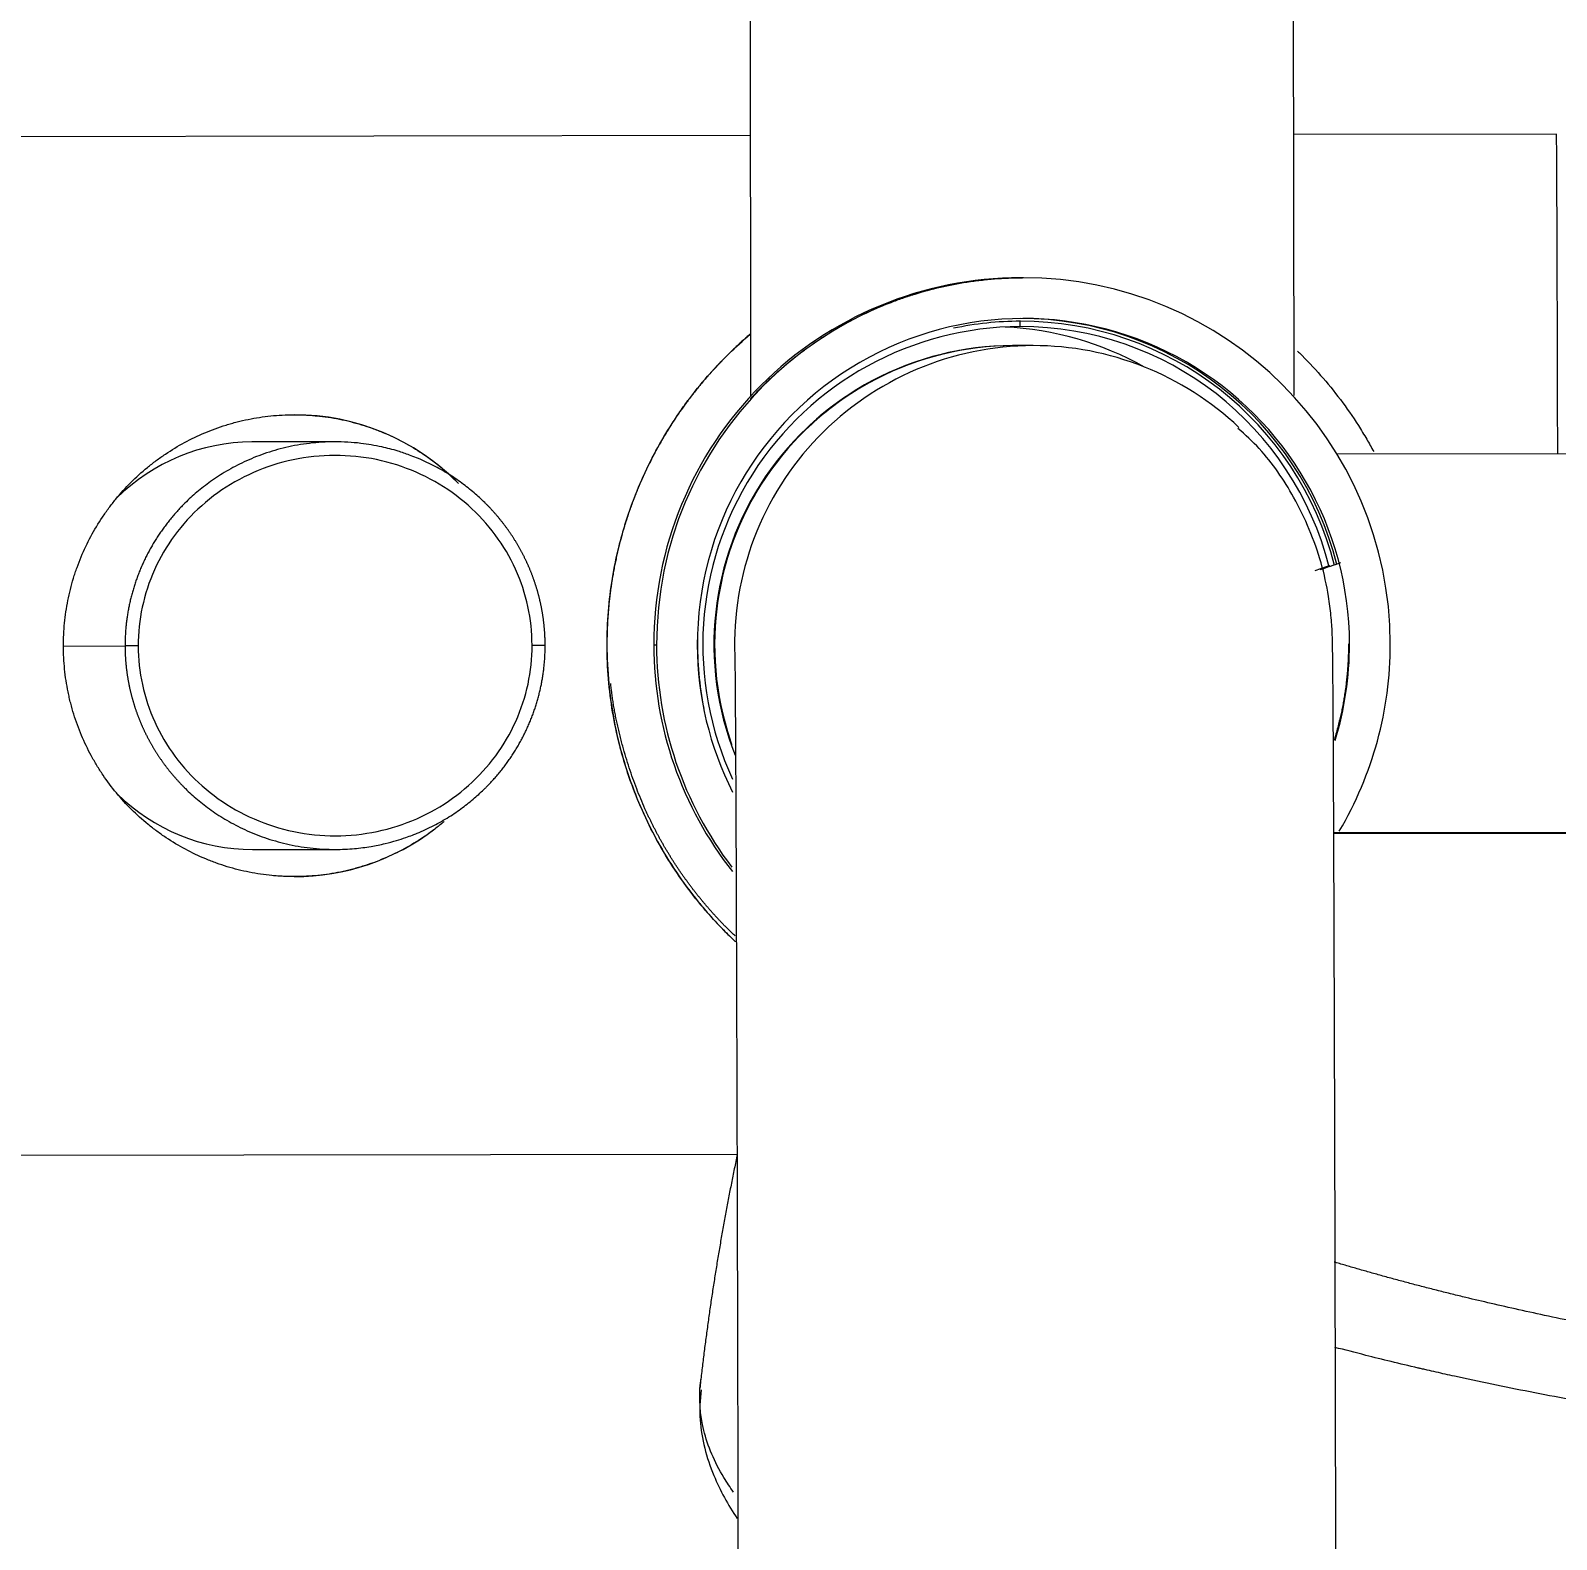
# Model space of a CAD drawing. Extents: x 16539 to 19738, y -91 to 2224.
# Drawn here: x 17476.3 to 17532.5, y 1926.5 to 1982.1 of the extents above; entities that cross this region are included whole.
import ezdxf

# ---------------------------------------------------------------- set-up
doc = ezdxf.new("R2010")
doc.units = 0
doc.header["$LTSCALE"] = 10
doc.header["$MEASUREMENT"] = 0
doc.header["$PDMODE"] = 3
doc.header["$PDSIZE"] = -10
doc.layers.get('0').update_dxf_attribs({"linetype": 'CONTINUOUS'})
doc.layers.get('DEFPOINTS').update_dxf_attribs({"linetype": 'CONTINUOUS'})
doc.layers.add('1', color=7, linetype='CONTINUOUS')
doc.styles.add('Daelim Dimension', font='NanumGothic.ttf')
doc.dimstyles.new('DEFAULT', dxfattribs={"dimscale": 2, "dimtxt": 2, "dimasz": 2, "dimexe": 0, "dimexo": 2, "dimgap": 1, "dimtad": 1, "dimdec": 1, "dimzin": 9, "dimdsep": 46, "dimtxsty": 'Daelim Dimension', "dimcen": 0.5, "dimclrd": 5, "dimclre": 5, "dimclrt": 256, "dimadec": 1, "dimazin": 0, "dimtfac": 1, "dimtdec": 1, "dimtix": 1, "dimtmove": 0, "dimatfit": 3, "dimfxl": 1, "dimtolj": 1, "dimtzin": 1, "dimlwd": 9, "dimlwe": 9, "dimarcsym": 0})

# ---------------------------------------------------------------- blocks, each defined once
blk = doc.blocks.new('*D22')
at = {"color": 5, "lineweight": 9, "ltscale": 0.5, "transparency": 16777216}
for p, q in [((17622.78, 2064.783), (18054.86, 2064.783)), ((18052.86, 1462.432), (18052.86, 2056.783)), ((17517.576, 1454.432), (18054.86, 1454.432))]:
    blk.add_line(p, q, dxfattribs=at)
at = {"color": 5, "ltscale": 0.5, "transparency": 16777216}
for points in [[(18051.527, 2056.783), (18054.193, 2056.783), (18052.86, 2064.783)], [(18051.527, 1462.432), (18054.193, 1462.432), (18052.86, 1454.432)]]:
    blk.add_solid(points, dxfattribs=at)
at = {"layer": 'DEFPOINTS', "color": 0, "ltscale": 0.5, "transparency": 16777216}
for p in [(17618.78, 2064.783), (18052.86, 2064.783), (17513.576, 1454.432)]:
    blk.add_point(p, dxfattribs=at)
at = {"color": 7, "ltscale": 0.5, "transparency": 16777216, "insert": (18039.973, 1759.608), "char_height": 20, "attachment_point": 5, "rotation": 90, "style": 'Daelim Dimension'}
blk.add_mtext('\\A1;610', dxfattribs=at)
blk = doc.blocks.new('*D27')
at = {"color": 5, "lineweight": 9, "ltscale": 0.5, "transparency": 16777216}
for p, q in [((17546.676, 2064.9), (17895.751, 2064.9)), ((17893.751, 1615.973), (17893.751, 2056.9)), ((17517.701, 1607.973), (17895.751, 1607.973))]:
    blk.add_line(p, q, dxfattribs=at)
at = {"color": 5, "ltscale": 0.5, "transparency": 16777216}
for points in [[(17892.418, 2056.9), (17895.085, 2056.9), (17893.751, 2064.9)], [(17892.418, 1615.973), (17895.085, 1615.973), (17893.751, 1607.973)]]:
    blk.add_solid(points, dxfattribs=at)
at = {"layer": 'DEFPOINTS', "color": 0, "ltscale": 0.5, "transparency": 16777216}
for p in [(17542.676, 2064.9), (17893.751, 2064.9), (17513.701, 1607.973)]:
    blk.add_point(p, dxfattribs=at)
at = {"color": 7, "ltscale": 0.5, "transparency": 16777216, "insert": (17880.979, 1836.436), "char_height": 20, "attachment_point": 5, "rotation": 90, "style": 'Daelim Dimension'}
blk.add_mtext('\\A1;457', dxfattribs=at)

msp = doc.modelspace()

# ---------------------------------------------------------------- linework, layer by layer
at = {"ltscale": 0.5}
msp.add_line((17548.808, 1952.529), (17524.267, 1952.529), dxfattribs=at)
at = {"layer": '1', "color": 7, "linetype": 'Continuous', "lineweight": 18}
for p, q in [((17502.757, 2000.837), (17502.809, 1968.609)), ((17522.809, 1968.64), (17522.757, 2000.868)), ((17532.461, 1978.253), (17522.793, 1978.238)), ((17502.793, 1978.206), (17464.461, 1978.145)), ((17512.807, 1972.971), (17512.742, 1972.971)), ((17512.846, 1972.971), (17512.839, 1972.971)), ((17512.444, 1970.471), (17512.44, 1970.471)), ((17512.452, 1970.471), (17512.448, 1970.471)), ((17512.461, 1970.471), (17512.457, 1970.471)), ((17513.199, 1970.471), (17512.466, 1970.471)), ((17487.506, 1966.932), (17484.458, 1966.927)), ((17524.379, 1966.49), (17548.785, 1966.529)), ((17484.481, 1951.927), (17487.529, 1951.932)), ((17502.306, 1940.705), (17464.521, 1940.645))]:
    msp.add_line(p, q, dxfattribs=at)
at = {"layer": '1', "color": 7, "linetype": 'Continuous', "lineweight": 13}
for p, q in [((17512.729, 1971.171), (17512.732, 1971.371)), ((17477.52, 1959.416), (17479.788, 1959.42)), ((17497.523, 1959.448), (17497.52, 1959.448)), ((17499.347, 1959.45), (17499.242, 1959.45)), ((17524.846, 1959.491), (17524.807, 1959.491))]:
    msp.add_line(p, q, dxfattribs=at)
at = {"layer": '1', "color": 7, "linetype": 'Continuous', "lineweight": 18}
for centre, major_axis, ratio, start_param, end_param in [((17532.491, 1959.503), (-0.03, 18.75), 0.00156, 5.094925, 6.283183), ((17512.742, 1959.471), (0, -13.5), 0.999999, 3.141607, 4.713974), ((17512.846, 1959.471), (0, -13.5), 0.999999, 1.572382, 4.713974), ((17512.846, 1959.471), (0, 12), 0.999999, 4.713974, 7.855567), ((17512.751, 1959.471), (0, 12), 0.999999, 4.960835, 6.284771), ((17512.747, 1959.471), (0, -11.7), 0.999999, 3.143178, 5.149085), ((17512.751, 1959.471), (0, -11.9), 0.999999, 3.143178, 3.351701), ((17511.592, 1959.471), (0, 11.7), 0.999999, 5.77382, 6.233769), ((17512.747, 1959.471), (0, -11.7), 0.999999, 1.817377, 3.143178), ((17512.751, 1959.471), (0, -11.9), 0.999999, 1.818309, 3.143178), ((17512.457, 1959.471), (0, -11), 0.999999, 3.143178, 5.091162), ((17512.461, 1959.471), (0, 11), 0.999999, 0.001585, 1.913686), ((17512.466, 1959.471), (0, 11), 0.999999, 0.001585, 1.911821), ((17512.47, 1959.471), (0, 11), 0.999999, 0.001585, 1.91025), ((17512.474, 1959.471), (0, 11), 0.999999, 0.001585, 1.908336), ((17512.478, 1959.471), (0, 11), 0.999999, 0.001585, 1.886934), ((17512.483, 1959.471), (0, 11), 0.999999, 0.001585, 1.895622), ((17513.216, 1959.471), (0, 11), 0.999999, 5.525291, 6.284771), ((17486.011, 1959.429), (0, -8.5), 0.999999, 2.350122, 3.141607), ((17484.47, 1959.427), (-0.012, 7.5), 0.965521, 6.283155, 7.042141), ((17512.742, 1959.471), (0, -13.5), 0.999999, 4.713974, 5.379943), ((17512.846, 1959.471), (0, -13.5), 0.999999, 4.713974, 5.364628), ((17512.751, 1959.471), (0, -11.9), 0.999999, 4.695665, 4.910864), ((17512.846, 1959.471), (0, 12), 0.999999, 1.572382, 2.040479), ((17512.846, 1959.471), (0, 12), 0.999999, 4.41356, 4.713974), ((17512.846, 1959.471), (0, -13.5), 0.999999, 1.036887, 1.572382), ((17484.47, 1959.427), (0.012, -7.5), 0.965521, 5.524248, 6.283198), ((17486.011, 1959.429), (0, 8.5), 0.999999, 3.141607, 3.796973)]:
    msp.add_ellipse(centre, major_axis=major_axis, ratio=ratio, start_param=start_param, end_param=end_param, dxfattribs=at)
at = {"layer": '1', "color": 7, "linetype": 'Continuous', "lineweight": 13}
msp.add_ellipse((17513.216, 1959.471), major_axis=(0, 11), ratio=0.999999, start_param=0.001585, end_param=1.607823, dxfattribs=at)
at = {"layer": '1', "color": 7, "linetype": 'Continuous', "lineweight": 18}
for points, knots in [([(17502.809, 1968.525), (17502.809, 1968.525), (17502.809, 1968.525), (17502.809, 1968.525), (17502.827, 1968.544), (17502.88, 1968.601), (17502.902, 1968.625), (17502.955, 1968.681), (17502.985, 1968.714), (17503.088, 1968.821), (17503.172, 1968.908), (17503.369, 1969.104), (17503.481, 1969.213), (17503.64, 1969.361), (17503.672, 1969.391), (17503.739, 1969.452), (17503.842, 1969.545), (17503.951, 1969.641), (17504.178, 1969.835), (17504.341, 1969.969), (17504.69, 1970.242), (17504.876, 1970.38), (17505.172, 1970.588), (17505.274, 1970.658), (17505.432, 1970.762), (17505.485, 1970.796), (17505.593, 1970.866), (17505.648, 1970.9), (17505.926, 1971.073), (17506.158, 1971.208), (17506.642, 1971.47), (17506.894, 1971.597), (17507.418, 1971.84), (17507.69, 1971.956), (17508.115, 1972.12), (17508.26, 1972.173), (17508.481, 1972.25), (17508.555, 1972.275), (17508.668, 1972.312), (17508.706, 1972.324), (17508.782, 1972.348), (17509.124, 1972.455), (17509.474, 1972.55), (17510.111, 1972.697), (17510.436, 1972.76), (17510.934, 1972.837), (17511.102, 1972.86), (17511.356, 1972.89), (17511.441, 1972.899), (17511.612, 1972.916), (17511.698, 1972.923), (17512.126, 1972.957), (17512.471, 1972.971), (17512.817, 1972.971)], [0, 0, 0, 0, 0.001153, 0.001153, 0.06358, 0.06358, 0.094794, 0.094794, 0.126008, 0.126008, 0.188436, 0.188436, 0.250864, 0.250864, 0.266471, 0.266471, 0.282078, 0.313292, 0.313292, 0.37572, 0.37572, 0.438148, 0.438148, 0.469362, 0.469362, 0.484969, 0.484969, 0.500576, 0.500576, 0.563004, 0.563004, 0.625432, 0.625432, 0.68786, 0.68786, 0.719074, 0.719074, 0.734681, 0.734681, 0.742485, 0.742485, 0.750288, 0.812716, 0.812716, 0.875144, 0.875144, 0.906358, 0.906358, 0.921965, 0.921965, 0.937572, 0.937572, 1, 1, 1, 1]), ([(17502.788, 1970.891), (17502.776, 1970.881), (17502.72, 1970.832), (17502.62, 1970.746), (17502.491, 1970.632), (17502.368, 1970.52), (17502.251, 1970.41), (17502.138, 1970.303), (17502.031, 1970.199), (17501.928, 1970.098), (17501.831, 1970), (17501.738, 1969.905), (17501.65, 1969.813), (17501.566, 1969.724), (17501.487, 1969.639), (17501.413, 1969.558), (17501.272, 1969.401), (17501.067, 1969.166), (17500.806, 1968.848), (17500.557, 1968.529), (17500.321, 1968.208), (17500.098, 1967.887), (17499.887, 1967.566), (17499.687, 1967.245), (17499.499, 1966.926), (17499.323, 1966.608), (17499.157, 1966.292), (17499.002, 1965.979), (17498.857, 1965.668), (17498.751, 1965.427), (17498.679, 1965.258), (17498.638, 1965.158), (17498.598, 1965.058), (17498.558, 1964.958), (17498.519, 1964.858), (17498.481, 1964.758), (17498.444, 1964.657), (17498.407, 1964.556), (17498.371, 1964.456), (17498.336, 1964.355), (17498.302, 1964.253), (17498.268, 1964.152), (17498.235, 1964.051), (17498.203, 1963.949), (17498.172, 1963.848), (17498.141, 1963.746), (17498.111, 1963.644), (17498.082, 1963.542), (17498.054, 1963.44), (17498.026, 1963.338), (17497.999, 1963.236), (17497.973, 1963.134), (17497.948, 1963.031), (17497.923, 1962.929), (17497.9, 1962.826), (17497.876, 1962.724), (17497.854, 1962.621), (17497.832, 1962.519), (17497.811, 1962.416), (17497.791, 1962.313), (17497.772, 1962.211), (17497.753, 1962.108), (17497.735, 1962.005), (17497.718, 1961.903), (17497.702, 1961.8), (17497.686, 1961.697), (17497.671, 1961.594), (17497.656, 1961.492), (17497.643, 1961.389), (17497.63, 1961.286), (17497.618, 1961.184), (17497.606, 1961.081), (17497.596, 1960.978), (17497.586, 1960.876), (17497.577, 1960.773), (17497.568, 1960.671), (17497.56, 1960.569), (17497.553, 1960.466), (17497.547, 1960.364), (17497.541, 1960.262), (17497.536, 1960.16), (17497.531, 1960.058), (17497.528, 1959.956), (17497.525, 1959.854), (17497.523, 1959.752), (17497.521, 1959.651), (17497.52, 1959.549), (17497.52, 1959.482), (17497.52, 1959.448)], [0, 0, 0, 0, 0.0038, 0.018224, 0.032189, 0.045694, 0.05874, 0.071325, 0.08345, 0.095116, 0.106322, 0.117068, 0.127355, 0.137181, 0.146548, 0.155455, 0.163903, 0.197545, 0.230508, 0.262797, 0.294413, 0.325358, 0.355637, 0.385252, 0.414206, 0.442503, 0.470146, 0.497141, 0.52349, 0.5492, 0.557433, 0.565647, 0.573842, 0.582017, 0.590173, 0.598311, 0.606429, 0.61453, 0.622611, 0.630675, 0.638721, 0.646748, 0.654758, 0.662751, 0.670726, 0.678684, 0.686626, 0.69455, 0.702458, 0.710349, 0.718225, 0.726084, 0.733927, 0.741755, 0.749567, 0.757364, 0.765146, 0.772913, 0.780665, 0.788403, 0.796127, 0.803836, 0.811532, 0.819213, 0.826882, 0.834537, 0.842178, 0.849807, 0.857424, 0.865027, 0.872619, 0.880198, 0.887766, 0.895322, 0.902866, 0.910399, 0.917922, 0.925433, 0.932934, 0.940424, 0.947904, 0.955375, 0.962835, 0.970286, 0.977728, 0.985161, 0.992585, 1, 1, 1, 1]), ([(17497.523, 1959.448), (17497.522, 1959.865), (17497.539, 1960.279), (17497.606, 1961.099), (17497.656, 1961.505), (17497.788, 1962.31), (17497.871, 1962.709), (17498.018, 1963.302), (17498.072, 1963.499), (17498.144, 1963.744), (17498.158, 1963.793), (17498.188, 1963.89), (17498.233, 1964.036), (17498.28, 1964.181), (17498.442, 1964.66), (17498.586, 1965.034), (17498.899, 1965.764), (17499.07, 1966.12), (17499.436, 1966.816), (17499.632, 1967.155), (17499.894, 1967.569), (17499.947, 1967.651), (17500.054, 1967.815), (17500.218, 1968.057), (17500.387, 1968.293), (17500.733, 1968.757), (17500.974, 1969.055), (17501.475, 1969.63), (17501.736, 1969.906), (17502.261, 1970.422), (17502.523, 1970.662), (17502.794, 1970.893)], [0, 0, 0, 0, 0.091466, 0.091466, 0.182932, 0.182932, 0.274399, 0.274399, 0.320132, 0.320132, 0.331565, 0.331565, 0.342998, 0.365865, 0.365865, 0.457331, 0.457331, 0.548797, 0.548797, 0.640263, 0.640263, 0.66313, 0.66313, 0.685997, 0.73173, 0.73173, 0.823196, 0.823196, 0.914662, 0.914662, 1, 1, 1, 1]), ([(17522.93, 1970.27), (17522.953, 1970.247), (17522.976, 1970.225), (17523.27, 1969.938), (17523.531, 1969.663), (17524.034, 1969.092), (17524.276, 1968.795), (17524.739, 1968.18), (17524.961, 1967.862), (17525.277, 1967.365), (17525.379, 1967.197), (17525.567, 1966.877), (17525.652, 1966.724), (17525.735, 1966.57)], [0, 0, 0, 0, 0.020904, 0.020904, 0.269028, 0.269028, 0.517151, 0.517151, 0.765275, 0.765275, 0.889337, 0.889337, 1, 1, 1, 1]), ([(17477.52, 1959.416), (17477.52, 1959.701), (17477.533, 1959.983), (17477.588, 1960.542), (17477.63, 1960.819), (17477.739, 1961.368), (17477.807, 1961.639), (17477.9, 1961.942), (17477.91, 1961.976), (17477.931, 1962.043), (17477.942, 1962.076), (17477.976, 1962.177), (17478.045, 1962.376), (17478.12, 1962.571), (17478.281, 1962.956), (17478.4, 1963.206), (17478.66, 1963.692), (17478.802, 1963.929), (17478.995, 1964.216), (17479.034, 1964.273), (17479.114, 1964.386), (17479.154, 1964.443), (17479.278, 1964.609), (17479.363, 1964.718), (17479.625, 1965.037), (17479.809, 1965.24), (17480.194, 1965.627), (17480.396, 1965.811), (17480.714, 1966.073), (17480.822, 1966.157), (17480.987, 1966.281), (17481.043, 1966.322), (17481.156, 1966.402), (17481.213, 1966.442), (17481.5, 1966.635), (17481.735, 1966.777), (17482.219, 1967.038), (17482.467, 1967.157), (17482.975, 1967.371), (17483.236, 1967.466), (17483.571, 1967.57), (17483.638, 1967.59), (17483.774, 1967.628), (17483.842, 1967.647), (17484.047, 1967.699), (17484.184, 1967.731), (17484.596, 1967.815), (17485.149, 1967.899), (17485.709, 1967.929), (17486.131, 1967.93), (17486.272, 1967.927), (17486.485, 1967.917), (17486.556, 1967.913), (17486.698, 1967.902), (17486.768, 1967.896), (17487.121, 1967.862), (17487.399, 1967.821), (17487.948, 1967.712), (17488.219, 1967.644), (17488.62, 1967.522), (17488.753, 1967.479), (17488.95, 1967.408), (17489.016, 1967.383), (17489.114, 1967.345), (17489.147, 1967.332), (17489.212, 1967.306), (17489.504, 1967.187), (17489.785, 1967.054), (17490.272, 1966.793), (17490.508, 1966.652), (17490.851, 1966.423), (17490.964, 1966.344), (17491.13, 1966.221), (17491.185, 1966.179), (17491.294, 1966.094), (17491.348, 1966.051), (17491.595, 1965.849), (17491.781, 1965.683), (17491.958, 1965.51)], [0, 0, 0, 0, 0.041833, 0.041833, 0.083666, 0.083666, 0.125499, 0.125499, 0.130729, 0.130729, 0.135958, 0.135958, 0.146416, 0.167333, 0.167333, 0.209166, 0.209166, 0.250999, 0.250999, 0.261457, 0.261457, 0.271915, 0.271915, 0.292832, 0.292832, 0.334665, 0.334665, 0.376498, 0.376498, 0.397415, 0.397415, 0.407873, 0.407873, 0.418331, 0.418331, 0.460164, 0.460164, 0.501998, 0.501998, 0.543831, 0.543831, 0.554289, 0.554289, 0.564747, 0.564747, 0.585664, 0.585664, 0.627497, 0.66933, 0.66933, 0.690247, 0.690247, 0.700705, 0.700705, 0.711163, 0.711163, 0.752996, 0.752996, 0.794829, 0.794829, 0.815746, 0.815746, 0.826204, 0.826204, 0.831433, 0.831433, 0.836663, 0.878496, 0.878496, 0.920329, 0.920329, 0.941245, 0.941245, 0.951704, 0.951704, 0.962162, 0.962162, 1, 1, 1, 1]), ([(17524.373, 1909.489), (17524.372, 1910.489), (17524.367, 1913.382), (17524.359, 1918.159), (17524.348, 1923.717), (17524.336, 1929.092), (17524.324, 1934.213), (17524.312, 1939.014), (17524.299, 1943.433), (17524.286, 1947.412), (17524.274, 1950.901), (17524.261, 1953.856), (17524.25, 1956.239), (17524.238, 1958.029), (17524.229, 1959.048), (17524.22, 1959.531), (17524.215, 1959.791), (17524.198, 1960.151), (17524.163, 1960.597), (17524.062, 1961.403), (17523.728, 1962.915), (17522.929, 1964.8), (17521.812, 1966.446), (17521.017, 1967.194), (17520.737, 1967.427)], [0, 0, 0, 0, 0.034835, 0.101125, 0.167441, 0.233759, 0.300079, 0.366405, 0.432737, 0.49908, 0.565441, 0.631835, 0.698293, 0.764896, 0.831931, 0.873183, 0.894066, 0.901768, 0.907556, 0.916434, 0.931328, 0.961836, 0.987359, 1, 1, 1, 1]), ([(17495.247, 1959.444), (17495.247, 1959.459), (17495.247, 1959.489), (17495.246, 1959.533), (17495.246, 1959.578), (17495.245, 1959.623), (17495.243, 1959.668), (17495.242, 1959.713), (17495.24, 1959.758), (17495.238, 1959.803), (17495.235, 1959.848), (17495.232, 1959.894), (17495.229, 1959.939), (17495.226, 1959.984), (17495.223, 1960.03), (17495.219, 1960.075), (17495.214, 1960.121), (17495.21, 1960.166), (17495.205, 1960.212), (17495.2, 1960.258), (17495.195, 1960.304), (17495.189, 1960.349), (17495.183, 1960.395), (17495.177, 1960.441), (17495.17, 1960.487), (17495.164, 1960.533), (17495.156, 1960.579), (17495.149, 1960.625), (17495.141, 1960.671), (17495.133, 1960.717), (17495.125, 1960.763), (17495.116, 1960.809), (17495.107, 1960.855), (17495.098, 1960.901), (17495.088, 1960.947), (17495.078, 1960.994), (17495.068, 1961.04), (17495.057, 1961.086), (17495.046, 1961.132), (17495.035, 1961.178), (17495.023, 1961.224), (17495.012, 1961.271), (17494.999, 1961.317), (17494.987, 1961.363), (17494.974, 1961.409), (17494.961, 1961.455), (17494.947, 1961.501), (17494.934, 1961.547), (17494.919, 1961.593), (17494.905, 1961.639), (17494.89, 1961.686), (17494.875, 1961.732), (17494.86, 1961.778), (17494.844, 1961.823), (17494.828, 1961.869), (17494.811, 1961.915), (17494.795, 1961.961), (17494.778, 1962.007), (17494.76, 1962.053), (17494.742, 1962.098), (17494.724, 1962.144), (17494.706, 1962.19), (17494.687, 1962.235), (17494.668, 1962.281), (17494.649, 1962.326), (17494.629, 1962.372), (17494.609, 1962.417), (17494.589, 1962.462), (17494.568, 1962.507), (17494.547, 1962.552), (17494.525, 1962.597), (17494.503, 1962.642), (17494.481, 1962.687), (17494.459, 1962.732), (17494.436, 1962.777), (17494.413, 1962.821), (17494.39, 1962.866), (17494.366, 1962.91), (17494.342, 1962.955), (17494.317, 1962.999), (17494.292, 1963.043), (17494.267, 1963.087), (17494.242, 1963.131), (17494.216, 1963.175), (17494.19, 1963.219), (17494.163, 1963.262), (17494.136, 1963.306), (17494.109, 1963.349), (17494.082, 1963.393), (17494.054, 1963.436), (17494.026, 1963.479), (17493.997, 1963.522), (17493.968, 1963.564), (17493.939, 1963.607), (17493.91, 1963.649), (17493.88, 1963.692), (17493.85, 1963.734), (17493.819, 1963.776), (17493.788, 1963.818), (17493.757, 1963.859), (17493.725, 1963.901), (17493.694, 1963.942), (17493.661, 1963.984), (17493.629, 1964.025), (17493.596, 1964.066), (17493.563, 1964.106), (17493.529, 1964.147), (17493.495, 1964.187), (17493.461, 1964.227), (17493.426, 1964.267), (17493.392, 1964.307), (17493.356, 1964.347), (17493.321, 1964.386), (17493.285, 1964.426), (17493.249, 1964.465), (17493.212, 1964.504), (17493.176, 1964.542), (17493.138, 1964.581), (17493.101, 1964.619), (17493.063, 1964.657), (17492.912, 1964.807), (17492.628, 1965.068), (17492.181, 1965.422), (17491.68, 1965.762), (17491.12, 1966.078), (17490.637, 1966.3), (17490.202, 1966.468), (17489.78, 1966.61), (17489.183, 1966.766), (17488.407, 1966.898), (17487.513, 1966.951), (17486.588, 1966.895), (17485.714, 1966.741), (17484.91, 1966.507), (17484.179, 1966.21), (17483.524, 1965.866), (17482.944, 1965.489), (17482.437, 1965.095), (17482.11, 1964.795), (17481.927, 1964.611), (17481.861, 1964.543), (17481.796, 1964.475), (17481.733, 1964.406), (17481.67, 1964.337), (17481.608, 1964.267), (17481.548, 1964.196), (17481.488, 1964.124), (17481.429, 1964.052), (17481.371, 1963.98), (17481.315, 1963.907), (17481.259, 1963.833), (17481.204, 1963.759), (17481.15, 1963.684), (17481.098, 1963.609), (17481.046, 1963.533), (17480.995, 1963.457), (17480.946, 1963.38), (17480.897, 1963.303), (17480.85, 1963.225), (17480.803, 1963.147), (17480.758, 1963.069), (17480.713, 1962.99), (17480.67, 1962.911), (17480.627, 1962.831), (17480.586, 1962.751), (17480.546, 1962.671), (17480.507, 1962.59), (17480.469, 1962.509), (17480.431, 1962.428), (17480.395, 1962.347), (17480.36, 1962.265), (17480.327, 1962.183), (17480.294, 1962.101), (17480.262, 1962.018), (17480.231, 1961.935), (17480.201, 1961.852), (17480.173, 1961.769), (17480.145, 1961.686), (17480.119, 1961.603), (17480.093, 1961.519), (17480.069, 1961.435), (17480.045, 1961.351), (17480.023, 1961.267), (17480.001, 1961.183), (17479.981, 1961.099), (17479.962, 1961.015), (17479.944, 1960.931), (17479.926, 1960.847), (17479.91, 1960.762), (17479.895, 1960.678), (17479.881, 1960.593), (17479.868, 1960.509), (17479.856, 1960.425), (17479.845, 1960.341), (17479.835, 1960.256), (17479.826, 1960.172), (17479.817, 1960.088), (17479.81, 1960.004), (17479.804, 1959.92), (17479.799, 1959.836), (17479.795, 1959.753), (17479.792, 1959.669), (17479.789, 1959.586), (17479.788, 1959.503), (17479.788, 1959.447), (17479.788, 1959.42)], [0, 0, 0, 0, 0.001865, 0.003733, 0.005605, 0.007481, 0.009359, 0.011241, 0.013127, 0.015016, 0.016908, 0.018804, 0.020703, 0.022605, 0.024511, 0.02642, 0.028332, 0.030248, 0.032167, 0.034089, 0.036015, 0.037944, 0.039876, 0.041811, 0.04375, 0.045691, 0.047636, 0.049584, 0.051536, 0.05349, 0.055448, 0.057409, 0.059373, 0.06134, 0.06331, 0.065283, 0.06726, 0.06924, 0.071222, 0.073209, 0.075198, 0.07719, 0.079186, 0.081184, 0.083186, 0.085192, 0.0872, 0.089211, 0.091226, 0.093244, 0.095265, 0.097289, 0.099317, 0.101347, 0.103381, 0.105418, 0.107458, 0.109502, 0.111549, 0.113598, 0.115651, 0.117708, 0.119767, 0.12183, 0.123896, 0.125965, 0.128037, 0.130113, 0.132191, 0.134273, 0.136359, 0.138447, 0.140539, 0.142633, 0.144732, 0.146833, 0.148937, 0.151045, 0.153156, 0.15527, 0.157387, 0.159508, 0.161632, 0.163759, 0.165889, 0.168022, 0.170159, 0.172299, 0.174442, 0.176588, 0.178737, 0.18089, 0.183046, 0.185205, 0.187367, 0.189532, 0.1917, 0.193872, 0.196047, 0.198225, 0.200406, 0.20259, 0.204777, 0.206968, 0.209162, 0.211359, 0.213559, 0.215763, 0.217969, 0.220179, 0.222392, 0.224608, 0.226828, 0.22905, 0.231276, 0.233505, 0.235737, 0.237973, 0.240211, 0.242453, 0.244698, 0.266978, 0.290772, 0.316083, 0.342907, 0.371244, 0.38272, 0.401338, 0.427096, 0.459989, 0.500014, 0.53905, 0.57605, 0.611014, 0.643943, 0.674837, 0.703695, 0.730516, 0.755299, 0.759241, 0.763175, 0.767102, 0.771022, 0.774935, 0.77884, 0.782739, 0.78663, 0.790514, 0.794391, 0.798261, 0.802123, 0.805979, 0.809827, 0.813668, 0.817502, 0.821329, 0.825148, 0.828961, 0.832766, 0.836564, 0.840355, 0.844139, 0.847915, 0.851685, 0.855447, 0.859201, 0.862949, 0.866689, 0.870422, 0.874147, 0.877866, 0.881577, 0.885281, 0.888977, 0.892667, 0.896349, 0.900024, 0.903692, 0.907352, 0.911006, 0.914652, 0.918291, 0.921923, 0.925547, 0.929165, 0.932776, 0.936379, 0.939975, 0.943565, 0.947147, 0.950722, 0.95429, 0.957851, 0.961405, 0.964951, 0.96849, 0.972022, 0.975546, 0.979063, 0.982572, 0.986073, 0.989567, 0.993052, 0.99653, 1, 1, 1, 1]), ([(17491.532, 1952.96), (17491.497, 1952.931), (17491.463, 1952.902), (17491.323, 1952.786), (17491.214, 1952.701), (17491.049, 1952.578), (17490.993, 1952.537), (17490.88, 1952.457), (17490.823, 1952.417), (17490.536, 1952.224), (17490.3, 1952.082), (17489.816, 1951.821), (17489.568, 1951.702), (17489.059, 1951.488), (17488.798, 1951.392), (17488.464, 1951.289), (17488.396, 1951.269), (17488.261, 1951.231), (17488.192, 1951.212), (17487.987, 1951.16), (17487.85, 1951.128), (17487.438, 1951.044), (17486.885, 1950.96), (17486.325, 1950.93), (17485.903, 1950.929), (17485.761, 1950.932), (17485.549, 1950.942), (17485.478, 1950.946), (17485.336, 1950.956), (17485.265, 1950.962), (17484.913, 1950.997), (17484.635, 1951.038), (17484.086, 1951.147), (17483.815, 1951.215), (17483.414, 1951.337), (17483.282, 1951.38), (17483.084, 1951.451), (17483.019, 1951.476), (17482.92, 1951.514), (17482.888, 1951.526), (17482.823, 1951.553), (17482.531, 1951.672), (17482.25, 1951.805), (17481.764, 1952.065), (17481.528, 1952.207), (17481.185, 1952.436), (17481.072, 1952.515), (17480.906, 1952.638), (17480.851, 1952.68), (17480.742, 1952.765), (17480.688, 1952.808), (17480.421, 1953.027), (17480.217, 1953.211), (17479.829, 1953.597), (17479.645, 1953.799), (17479.296, 1954.22), (17479.132, 1954.44), (17478.938, 1954.727), (17478.9, 1954.785), (17478.825, 1954.902), (17478.788, 1954.961), (17478.68, 1955.139), (17478.611, 1955.26), (17478.413, 1955.625), (17478.294, 1955.874), (17478.079, 1956.384), (17477.984, 1956.644), (17477.86, 1957.043), (17477.822, 1957.178), (17477.77, 1957.382), (17477.745, 1957.485), (17477.722, 1957.588), (17477.707, 1957.658), (17477.699, 1957.692), (17477.635, 1958.005), (17477.593, 1958.285), (17477.535, 1958.848), (17477.52, 1959.131), (17477.52, 1959.416)], [0, 0, 0, 0, 0.007059, 0.007059, 0.028644, 0.028644, 0.039437, 0.039437, 0.05023, 0.05023, 0.093401, 0.093401, 0.136573, 0.136573, 0.179744, 0.179744, 0.190537, 0.190537, 0.20133, 0.20133, 0.222915, 0.222915, 0.266087, 0.309258, 0.309258, 0.330844, 0.330844, 0.341637, 0.341637, 0.352429, 0.352429, 0.395601, 0.395601, 0.438772, 0.438772, 0.460358, 0.460358, 0.471151, 0.471151, 0.476547, 0.476547, 0.481944, 0.525115, 0.525115, 0.568286, 0.568286, 0.589872, 0.589872, 0.600665, 0.600665, 0.611458, 0.611458, 0.654629, 0.654629, 0.6978, 0.6978, 0.740972, 0.740972, 0.751765, 0.751765, 0.762557, 0.762557, 0.784143, 0.784143, 0.827315, 0.827315, 0.870486, 0.870486, 0.892072, 0.892072, 0.902864, 0.908261, 0.908261, 0.913657, 0.913657, 0.956829, 0.956829, 1, 1, 1, 1]), ([(17479.788, 1959.42), (17479.788, 1959.406), (17479.788, 1959.378), (17479.788, 1959.337), (17479.789, 1959.295), (17479.79, 1959.253), (17479.791, 1959.212), (17479.792, 1959.17), (17479.794, 1959.128), (17479.796, 1959.087), (17479.798, 1959.045), (17479.8, 1959.003), (17479.803, 1958.961), (17479.806, 1958.919), (17479.809, 1958.877), (17479.812, 1958.835), (17479.816, 1958.793), (17479.82, 1958.752), (17479.824, 1958.709), (17479.828, 1958.667), (17479.833, 1958.625), (17479.837, 1958.583), (17479.842, 1958.541), (17479.848, 1958.499), (17479.853, 1958.457), (17479.859, 1958.415), (17479.865, 1958.373), (17479.871, 1958.331), (17479.878, 1958.288), (17479.885, 1958.246), (17479.892, 1958.204), (17479.899, 1958.162), (17479.907, 1958.12), (17479.915, 1958.078), (17479.923, 1958.036), (17479.931, 1957.993), (17479.94, 1957.951), (17479.948, 1957.909), (17479.958, 1957.867), (17479.967, 1957.825), (17479.977, 1957.783), (17479.987, 1957.741), (17479.997, 1957.699), (17480.007, 1957.657), (17480.018, 1957.615), (17480.029, 1957.573), (17480.04, 1957.531), (17480.051, 1957.489), (17480.063, 1957.447), (17480.075, 1957.405), (17480.087, 1957.363), (17480.1, 1957.322), (17480.113, 1957.28), (17480.126, 1957.238), (17480.139, 1957.196), (17480.152, 1957.155), (17480.166, 1957.113), (17480.18, 1957.072), (17480.195, 1957.03), (17480.209, 1956.989), (17480.224, 1956.947), (17480.239, 1956.906), (17480.254, 1956.864), (17480.27, 1956.823), (17480.286, 1956.782), (17480.302, 1956.741), (17480.319, 1956.7), (17480.335, 1956.659), (17480.352, 1956.618), (17480.369, 1956.577), (17480.387, 1956.536), (17480.405, 1956.495), (17480.423, 1956.454), (17480.441, 1956.414), (17480.46, 1956.373), (17480.478, 1956.332), (17480.497, 1956.292), (17480.517, 1956.252), (17480.536, 1956.211), (17480.556, 1956.171), (17480.576, 1956.131), (17480.597, 1956.091), (17480.617, 1956.051), (17480.638, 1956.011), (17480.659, 1955.971), (17480.681, 1955.932), (17480.702, 1955.892), (17480.724, 1955.853), (17480.747, 1955.813), (17480.769, 1955.774), (17480.792, 1955.735), (17480.815, 1955.696), (17480.838, 1955.657), (17480.862, 1955.618), (17480.885, 1955.579), (17480.909, 1955.54), (17480.934, 1955.502), (17480.958, 1955.463), (17480.983, 1955.425), (17481.008, 1955.387), (17481.033, 1955.348), (17481.059, 1955.31), (17481.085, 1955.273), (17481.111, 1955.235), (17481.137, 1955.197), (17481.164, 1955.16), (17481.191, 1955.122), (17481.218, 1955.085), (17481.245, 1955.048), (17481.273, 1955.011), (17481.301, 1954.974), (17481.329, 1954.938), (17481.357, 1954.901), (17481.386, 1954.865), (17481.415, 1954.828), (17481.444, 1954.792), (17481.473, 1954.756), (17481.503, 1954.72), (17481.533, 1954.685), (17481.563, 1954.649), (17481.593, 1954.614), (17481.624, 1954.579), (17481.655, 1954.544), (17481.686, 1954.509), (17481.717, 1954.474), (17481.749, 1954.439), (17481.78, 1954.405), (17481.812, 1954.371), (17481.845, 1954.337), (17481.877, 1954.303), (17481.91, 1954.269), (17481.943, 1954.235), (17481.976, 1954.202), (17482.139, 1954.041), (17482.455, 1953.753), (17482.963, 1953.36), (17483.544, 1952.985), (17484.2, 1952.644), (17484.932, 1952.349), (17485.737, 1952.117), (17486.611, 1951.966), (17487.452, 1951.918), (17488.202, 1951.952), (17488.812, 1952.031), (17489.33, 1952.136), (17489.755, 1952.25), (17490.091, 1952.358), (17490.34, 1952.449), (17490.688, 1952.587), (17491.142, 1952.797), (17491.7, 1953.115), (17492.201, 1953.456), (17492.646, 1953.812), (17492.939, 1954.083), (17493.11, 1954.255), (17493.177, 1954.324), (17493.243, 1954.394), (17493.308, 1954.464), (17493.372, 1954.536), (17493.435, 1954.607), (17493.497, 1954.68), (17493.558, 1954.753), (17493.618, 1954.826), (17493.677, 1954.9), (17493.734, 1954.975), (17493.791, 1955.05), (17493.846, 1955.126), (17493.9, 1955.202), (17493.954, 1955.279), (17494.006, 1955.356), (17494.057, 1955.433), (17494.107, 1955.511), (17494.156, 1955.589), (17494.203, 1955.668), (17494.25, 1955.747), (17494.295, 1955.827), (17494.34, 1955.906), (17494.383, 1955.987), (17494.425, 1956.067), (17494.467, 1956.148), (17494.507, 1956.229), (17494.546, 1956.31), (17494.583, 1956.391), (17494.62, 1956.473), (17494.656, 1956.555), (17494.69, 1956.637), (17494.724, 1956.719), (17494.756, 1956.802), (17494.788, 1956.884), (17494.818, 1956.967), (17494.847, 1957.05), (17494.875, 1957.133), (17494.902, 1957.216), (17494.928, 1957.299), (17494.953, 1957.382), (17494.977, 1957.465), (17495, 1957.549), (17495.021, 1957.632), (17495.042, 1957.715), (17495.062, 1957.798), (17495.08, 1957.882), (17495.098, 1957.965), (17495.115, 1958.048), (17495.13, 1958.131), (17495.145, 1958.214), (17495.158, 1958.297), (17495.171, 1958.38), (17495.182, 1958.463), (17495.193, 1958.546), (17495.203, 1958.628), (17495.211, 1958.711), (17495.219, 1958.793), (17495.226, 1958.875), (17495.232, 1958.957), (17495.237, 1959.039), (17495.241, 1959.12), (17495.244, 1959.202), (17495.246, 1959.283), (17495.247, 1959.363), (17495.247, 1959.417), (17495.247, 1959.444)], [0, 0, 0, 0, 0.001733, 0.003468, 0.005205, 0.006944, 0.008686, 0.010429, 0.012174, 0.013921, 0.01567, 0.017421, 0.019174, 0.020929, 0.022686, 0.024444, 0.026205, 0.027967, 0.029732, 0.031498, 0.033266, 0.035037, 0.036808, 0.038582, 0.040358, 0.042135, 0.043915, 0.045696, 0.047479, 0.049264, 0.05105, 0.052838, 0.054629, 0.05642, 0.058214, 0.060009, 0.061807, 0.063606, 0.065406, 0.067209, 0.069013, 0.070819, 0.072627, 0.074436, 0.076248, 0.078061, 0.079876, 0.081692, 0.083511, 0.085331, 0.087153, 0.088977, 0.090803, 0.09263, 0.09446, 0.096291, 0.098124, 0.099958, 0.101795, 0.103633, 0.105473, 0.107315, 0.109159, 0.111005, 0.112852, 0.114701, 0.116552, 0.118405, 0.120259, 0.122116, 0.123974, 0.125834, 0.127696, 0.12956, 0.131425, 0.133292, 0.135162, 0.137032, 0.138905, 0.14078, 0.142656, 0.144535, 0.146415, 0.148297, 0.15018, 0.152066, 0.153953, 0.155842, 0.157733, 0.159626, 0.161521, 0.163417, 0.165316, 0.167216, 0.169118, 0.171021, 0.172927, 0.174834, 0.176743, 0.178654, 0.180567, 0.182481, 0.184398, 0.186316, 0.188235, 0.190157, 0.19208, 0.194006, 0.195933, 0.197861, 0.199792, 0.201724, 0.203658, 0.205594, 0.207532, 0.209472, 0.211413, 0.213356, 0.215301, 0.217248, 0.219197, 0.221147, 0.223099, 0.225053, 0.227009, 0.228966, 0.230926, 0.232887, 0.23485, 0.236815, 0.238782, 0.24075, 0.24272, 0.244692, 0.269474, 0.296294, 0.325152, 0.356045, 0.388975, 0.423938, 0.460938, 0.499976, 0.52932, 0.555017, 0.577066, 0.595466, 0.610217, 0.621317, 0.628765, 0.657108, 0.683934, 0.709244, 0.733034, 0.755304, 0.759349, 0.763383, 0.767407, 0.77142, 0.775423, 0.779416, 0.783398, 0.78737, 0.791332, 0.795283, 0.799224, 0.803155, 0.807075, 0.810985, 0.814885, 0.818775, 0.822654, 0.826522, 0.830381, 0.834229, 0.838067, 0.841894, 0.845711, 0.849518, 0.853314, 0.8571, 0.860875, 0.86464, 0.868394, 0.872138, 0.875872, 0.879595, 0.883307, 0.88701, 0.890701, 0.894383, 0.898054, 0.901714, 0.905365, 0.909005, 0.912634, 0.916253, 0.919862, 0.923461, 0.927049, 0.930627, 0.934195, 0.937752, 0.941299, 0.944836, 0.948363, 0.951879, 0.955385, 0.958881, 0.962367, 0.965842, 0.969306, 0.97276, 0.976203, 0.979635, 0.983057, 0.986467, 0.989867, 0.993256, 0.996633, 1, 1, 1, 1]), ([(17502.161, 1948.621), (17502.12, 1948.661), (17502.079, 1948.7), (17501.767, 1949.005), (17501.506, 1949.28), (17501.004, 1949.851), (17500.763, 1950.148), (17500.301, 1950.763), (17500.08, 1951.081), (17499.764, 1951.578), (17499.662, 1951.745), (17499.465, 1952.085), (17499.369, 1952.256), (17499.093, 1952.777), (17498.921, 1953.132), (17498.606, 1953.859), (17498.461, 1954.231), (17498.266, 1954.803), (17498.204, 1954.996), (17498.117, 1955.288), (17498.089, 1955.387), (17498.048, 1955.535), (17498.035, 1955.584), (17498.009, 1955.683), (17497.893, 1956.13), (17497.798, 1956.58), (17497.663, 1957.388), (17497.611, 1957.795), (17497.542, 1958.616), (17497.524, 1959.03), (17497.523, 1959.448)], [0, 0, 0, 0, 0.014851, 0.014851, 0.113366, 0.113366, 0.211881, 0.211881, 0.310396, 0.310396, 0.359653, 0.359653, 0.408911, 0.408911, 0.507426, 0.507426, 0.60594, 0.60594, 0.655198, 0.655198, 0.679827, 0.679827, 0.692141, 0.692141, 0.704455, 0.80297, 0.80297, 0.901485, 0.901485, 1, 1, 1, 1]), ([(17502.225, 1959.088), (17502.225, 1959.088), (17502.226, 1959.05), (17502.23, 1958.78), (17502.237, 1957.995), (17502.247, 1956.532), (17502.259, 1954.377), (17502.271, 1951.604), (17502.283, 1948.271), (17502.296, 1944.428), (17502.309, 1940.128), (17502.321, 1935.428), (17502.333, 1930.39), (17502.345, 1925.079), (17502.356, 1919.566), (17502.365, 1914.325), (17502.371, 1910.946), (17502.373, 1909.454)], [0, 0, 0, 0, 0.012107, 0.05142, 0.111492, 0.182861, 0.257539, 0.333053, 0.408827, 0.484704, 0.560629, 0.63658, 0.712545, 0.788519, 0.864499, 0.940482, 1, 1, 1, 1]), ([(17497.589, 1958.034), (17497.625, 1957.654), (17497.677, 1957.271), (17497.812, 1956.498), (17497.896, 1956.109), (17498.097, 1955.328), (17498.215, 1954.937), (17498.486, 1954.155), (17498.64, 1953.765), (17498.985, 1952.989), (17499.176, 1952.603), (17499.597, 1951.84), (17499.826, 1951.463), (17500.324, 1950.723), (17500.593, 1950.359), (17501.025, 1949.827), (17501.174, 1949.652), (17501.405, 1949.393), (17501.522, 1949.265), (17501.662, 1949.117), (17501.733, 1949.043), (17501.769, 1949.007), (17501.786, 1948.988), (17501.795, 1948.979), (17501.8, 1948.975), (17501.802, 1948.972), (17501.803, 1948.971), (17501.804, 1948.971), (17501.804, 1948.97), (17501.804, 1948.97), (17501.804, 1948.97), (17501.804, 1948.97), (17501.804, 1948.97), (17501.955, 1948.816), (17502.105, 1948.67), (17502.254, 1948.53)], [0, 0, 0, 0, 0.121603, 0.121603, 0.243205, 0.243205, 0.364808, 0.364808, 0.486411, 0.486411, 0.608014, 0.608014, 0.729616, 0.729616, 0.851219, 0.851219, 0.91202, 0.91202, 0.942421, 0.957621, 0.965222, 0.969022, 0.970922, 0.971872, 0.972347, 0.972584, 0.972703, 0.972762, 0.972792, 0.972807, 0.972814, 0.972814, 0.972822, 0.972822, 1, 1, 1, 1]), ([(17501.712, 1949.265), (17501.698, 1949.28), (17501.67, 1949.309), (17501.629, 1949.353), (17501.588, 1949.398), (17501.547, 1949.442), (17501.506, 1949.486), (17501.466, 1949.531), (17501.425, 1949.576), (17501.385, 1949.621), (17501.345, 1949.666), (17501.306, 1949.711), (17501.266, 1949.756), (17501.227, 1949.801), (17501.188, 1949.847), (17501.149, 1949.892), (17501.11, 1949.938), (17501.072, 1949.984), (17501.034, 1950.03), (17500.996, 1950.076), (17500.958, 1950.122), (17500.92, 1950.169), (17500.883, 1950.215), (17500.846, 1950.262), (17500.809, 1950.308), (17500.772, 1950.355), (17500.735, 1950.402), (17500.699, 1950.449), (17500.663, 1950.496), (17500.627, 1950.544), (17500.591, 1950.591), (17500.556, 1950.639), (17500.52, 1950.686), (17500.485, 1950.734), (17500.45, 1950.782), (17500.415, 1950.83), (17500.381, 1950.878), (17500.347, 1950.926), (17500.313, 1950.975), (17500.279, 1951.023), (17500.245, 1951.072), (17500.212, 1951.121), (17500.178, 1951.169), (17500.145, 1951.218), (17500.112, 1951.267), (17500.08, 1951.317), (17500.047, 1951.366), (17500.015, 1951.415), (17499.983, 1951.465), (17499.951, 1951.515), (17499.92, 1951.564), (17499.888, 1951.614), (17499.857, 1951.664), (17499.826, 1951.714), (17499.795, 1951.765), (17499.765, 1951.815), (17499.734, 1951.865), (17499.704, 1951.916), (17499.674, 1951.967), (17499.644, 1952.017), (17499.615, 1952.068), (17499.586, 1952.119), (17499.556, 1952.171), (17499.528, 1952.222), (17499.499, 1952.273), (17499.47, 1952.325), (17499.442, 1952.376), (17499.414, 1952.428), (17499.386, 1952.48), (17499.358, 1952.532), (17499.331, 1952.584), (17499.304, 1952.636), (17499.277, 1952.688), (17499.25, 1952.741), (17499.223, 1952.793), (17499.197, 1952.846), (17499.17, 1952.898), (17499.144, 1952.951), (17499.119, 1953.004), (17499.093, 1953.057), (17499.068, 1953.11), (17499.042, 1953.163), (17499.017, 1953.217), (17498.993, 1953.27), (17498.968, 1953.324), (17498.944, 1953.377), (17498.874, 1953.533), (17498.761, 1953.795), (17498.613, 1954.166), (17498.472, 1954.546), (17498.34, 1954.934), (17498.216, 1955.33), (17498.128, 1955.634), (17498.072, 1955.84), (17498.044, 1955.947), (17498.017, 1956.053), (17497.99, 1956.159), (17497.965, 1956.264), (17497.94, 1956.368), (17497.916, 1956.472), (17497.893, 1956.575), (17497.871, 1956.677), (17497.85, 1956.779), (17497.83, 1956.88), (17497.811, 1956.981), (17497.793, 1957.08), (17497.776, 1957.18), (17497.759, 1957.278), (17497.744, 1957.376), (17497.729, 1957.473), (17497.715, 1957.569), (17497.702, 1957.665), (17497.691, 1957.76), (17497.68, 1957.854), (17497.669, 1957.948), (17497.663, 1958.01), (17497.66, 1958.041)], [0, 0, 0, 0, 0.006474, 0.012939, 0.019396, 0.025844, 0.032284, 0.038716, 0.045139, 0.051555, 0.057962, 0.064362, 0.070753, 0.077136, 0.083512, 0.08988, 0.09624, 0.102592, 0.108937, 0.115274, 0.121604, 0.127926, 0.134241, 0.140548, 0.146848, 0.153141, 0.159427, 0.165706, 0.171977, 0.178242, 0.1845, 0.190751, 0.196995, 0.203232, 0.209463, 0.215687, 0.221905, 0.228116, 0.234321, 0.240519, 0.246711, 0.252897, 0.259076, 0.26525, 0.271417, 0.277579, 0.283734, 0.289884, 0.296028, 0.302166, 0.308299, 0.314426, 0.320547, 0.326663, 0.332774, 0.338879, 0.344979, 0.351073, 0.357163, 0.363248, 0.369327, 0.375402, 0.381471, 0.387536, 0.393597, 0.399652, 0.405703, 0.411749, 0.417791, 0.423829, 0.429862, 0.435891, 0.441915, 0.447936, 0.453952, 0.459965, 0.465974, 0.471978, 0.477979, 0.483976, 0.48997, 0.49596, 0.501947, 0.50793, 0.513909, 0.519886, 0.525859, 0.565881, 0.606152, 0.646691, 0.687522, 0.728665, 0.770141, 0.781111, 0.791988, 0.802774, 0.813469, 0.824073, 0.834586, 0.84501, 0.855345, 0.86559, 0.875748, 0.885817, 0.895799, 0.905694, 0.915503, 0.925226, 0.934864, 0.944418, 0.953888, 0.963274, 0.972578, 0.9818, 0.99094, 1, 1, 1, 1]), ([(17502.239, 1948.745), (17502.219, 1948.765), (17502.167, 1948.814), (17502.084, 1948.894), (17501.99, 1948.985), (17501.897, 1949.077), (17501.804, 1949.171), (17501.743, 1949.234), (17501.712, 1949.265)], [0, 0, 0, 0, 0.116137, 0.291244, 0.467179, 0.643946, 0.821552, 1, 1, 1, 1]), ([(17565.886, 1931.563), (17565.844, 1931.563), (17565.759, 1931.562), (17565.629, 1931.563), (17565.493, 1931.563), (17565.352, 1931.563), (17565.205, 1931.563), (17565.053, 1931.564), (17564.896, 1931.564), (17564.733, 1931.565), (17564.565, 1931.566), (17564.392, 1931.567), (17564.213, 1931.568), (17564.029, 1931.569), (17563.839, 1931.571), (17563.645, 1931.573), (17563.444, 1931.575), (17563.239, 1931.578), (17563.028, 1931.58), (17562.812, 1931.583), (17562.59, 1931.587), (17562.363, 1931.59), (17562.131, 1931.594), (17561.893, 1931.599), (17561.65, 1931.604), (17561.402, 1931.609), (17561.148, 1931.615), (17560.89, 1931.621), (17560.626, 1931.628), (17560.356, 1931.635), (17560.082, 1931.642), (17559.802, 1931.651), (17559.517, 1931.66), (17559.226, 1931.669), (17558.931, 1931.679), (17558.63, 1931.69), (17558.324, 1931.701), (17558.013, 1931.713), (17557.697, 1931.726), (17557.376, 1931.74), (17557.05, 1931.754), (17556.719, 1931.769), (17556.382, 1931.785), (17556.041, 1931.802), (17555.695, 1931.82), (17555.344, 1931.838), (17554.987, 1931.858), (17554.626, 1931.878), (17554.26, 1931.9), (17553.89, 1931.923), (17553.514, 1931.946), (17553.134, 1931.971), (17552.267, 1932.029), (17550.969, 1932.125), (17549.299, 1932.264), (17547.784, 1932.404), (17546.395, 1932.545), (17545.117, 1932.684), (17543.936, 1932.823), (17542.864, 1932.956), (17541.897, 1933.083), (17541.034, 1933.202), (17540.257, 1933.313), (17539.36, 1933.447), (17538.141, 1933.637), (17536.428, 1933.924), (17534.72, 1934.236), (17533.201, 1934.535), (17532.038, 1934.777), (17530.956, 1935.013), (17529.953, 1935.242), (17529.227, 1935.414), (17528.75, 1935.531), (17528.493, 1935.594), (17528.24, 1935.658), (17527.989, 1935.721), (17527.74, 1935.785), (17527.494, 1935.848), (17527.251, 1935.912), (17527.011, 1935.975), (17526.773, 1936.039), (17526.537, 1936.102), (17526.304, 1936.166), (17526.073, 1936.229), (17525.845, 1936.293), (17525.62, 1936.356), (17525.397, 1936.42), (17525.176, 1936.483), (17524.958, 1936.546), (17524.743, 1936.61), (17524.529, 1936.673), (17524.378, 1936.718), (17524.297, 1936.742), (17524.286, 1936.746)], [0, 0, 0, 0, 0.002707, 0.005531, 0.008472, 0.011529, 0.014703, 0.017994, 0.021401, 0.024925, 0.028565, 0.032322, 0.036196, 0.040186, 0.044293, 0.048516, 0.052857, 0.057313, 0.061887, 0.066577, 0.071384, 0.076308, 0.081348, 0.086505, 0.091779, 0.09717, 0.102677, 0.108302, 0.114043, 0.119901, 0.125875, 0.131967, 0.138175, 0.144501, 0.150942, 0.157501, 0.164176, 0.170968, 0.177877, 0.184902, 0.192044, 0.199302, 0.206677, 0.214169, 0.221778, 0.229503, 0.237346, 0.245305, 0.253382, 0.261575, 0.269885, 0.278312, 0.286856, 0.327576, 0.365094, 0.39941, 0.430527, 0.460241, 0.487659, 0.51278, 0.535603, 0.556127, 0.574351, 0.591395, 0.621082, 0.663413, 0.71839, 0.750582, 0.781107, 0.809965, 0.837158, 0.862687, 0.86989, 0.877053, 0.884174, 0.891255, 0.898296, 0.905295, 0.912254, 0.919172, 0.926049, 0.932885, 0.939681, 0.946436, 0.953149, 0.959823, 0.966455, 0.973046, 0.979596, 0.986106, 0.992574, 0.999002, 1, 1, 1, 1]), ([(17502.178, 1928.282), (17502.051, 1928.458), (17501.933, 1928.635), (17501.474, 1929.388), (17501.227, 1929.968), (17500.939, 1931.133), (17500.899, 1931.718), (17500.968, 1932.341), (17500.973, 1932.38), (17500.978, 1932.419)], [0, 0, 0, 0, 0.129684, 0.129684, 0.550737, 0.550737, 0.971789, 0.971789, 1, 1, 1, 1]), ([(17500.988, 1932.04), (17500.94, 1931.67), (17500.9, 1930.609), (17501.332, 1928.974), (17501.973, 1927.813), (17502.308, 1927.303)], [0, 0, 0, 0, 0.224189, 0.647731, 1, 1, 1, 1])]:
    msp.add_open_spline(points, degree=3, knots=knots, dxfattribs=at)
for points, degree in [([(17494.765, 1959.443), (17494.764, 1959.927), (17494.662, 1960.874), (17494.204, 1962.263), (17493.457, 1963.532), (17492.447, 1964.634), (17491.211, 1965.516), (17489.803, 1966.131), (17488.284, 1966.446), (17486.729, 1966.444), (17485.211, 1966.123), (17483.805, 1965.504), (17482.572, 1964.618), (17481.566, 1963.513), (17480.824, 1962.241), (17480.37, 1960.851), (17480.271, 1959.904), (17480.271, 1959.42)], 3), ([(17524.121, 1962.373), (17523.938, 1962.312), (17523.755, 1962.251), (17523.573, 1962.189)], 3), ([(17523.768, 1962.231), (17524.018, 1962.317), (17524.27, 1962.402), (17524.524, 1962.487)], 3), ([(17480.271, 1959.42), (17480.272, 1958.937), (17480.375, 1957.989), (17480.833, 1956.601), (17481.58, 1955.331), (17482.589, 1954.229), (17483.825, 1953.348), (17485.233, 1952.733), (17486.752, 1952.417), (17488.308, 1952.42), (17489.826, 1952.741), (17491.231, 1953.36), (17492.464, 1954.246), (17493.47, 1955.351), (17494.213, 1956.623), (17494.666, 1958.013), (17494.766, 1958.96), (17494.765, 1959.443)], 3), ([(17497.52, 1959.448), (17497.521, 1958.976), (17497.544, 1958.504), (17497.589, 1958.034)], 3), ([(17502.317, 1940.708), (17501.421, 1936.449), (17500.937, 1932.098)], 2)]:
    msp.add_open_spline(points, degree=degree, dxfattribs=at)
at = {"layer": '1', "color": 7, "linetype": 'Continuous', "lineweight": 13}
for points, weights in [([(17480.271, 1959.42), (17480.044, 1959.42), (17479.851, 1959.42), (17479.788, 1959.42)], [1.24315255943, 1.01565620906, 0.947796023594, 1.03957200303]), ([(17494.765, 1959.443), (17495.123, 1959.444), (17495.34, 1959.444), (17495.247, 1959.444)], [1.24315509478, 0.918936466394, 0.918948302172, 1.24319060211])]:
    msp.add_rational_spline(points, weights, degree=3, dxfattribs=at)
for points, knots in [([(17524.807, 1959.491), (17524.807, 1959.478), (17524.807, 1959.453), (17524.807, 1959.416), (17524.807, 1959.378), (17524.807, 1959.341), (17524.806, 1959.303), (17524.806, 1959.266), (17524.805, 1959.228), (17524.804, 1959.191), (17524.803, 1959.154), (17524.802, 1959.116), (17524.801, 1959.079), (17524.8, 1959.042), (17524.798, 1959.004), (17524.797, 1958.967), (17524.795, 1958.93), (17524.793, 1958.892), (17524.792, 1958.855), (17524.79, 1958.818), (17524.788, 1958.781), (17524.785, 1958.744), (17524.783, 1958.706), (17524.781, 1958.669), (17524.778, 1958.632), (17524.775, 1958.595), (17524.773, 1958.558), (17524.77, 1958.521), (17524.767, 1958.484), (17524.764, 1958.447), (17524.76, 1958.41), (17524.757, 1958.373), (17524.753, 1958.336), (17524.75, 1958.299), (17524.746, 1958.262), (17524.742, 1958.225), (17524.738, 1958.188), (17524.734, 1958.151), (17524.73, 1958.114), (17524.726, 1958.078), (17524.722, 1958.041), (17524.71, 1957.946), (17524.69, 1957.795), (17524.659, 1957.588), (17524.625, 1957.384), (17524.587, 1957.183), (17524.547, 1956.984), (17524.504, 1956.789), (17524.453, 1956.578), (17524.395, 1956.352), (17524.334, 1956.137), (17524.295, 1956.005), (17524.278, 1955.952)], [0, 0, 0, 0, 0.009975, 0.019948, 0.029918, 0.039886, 0.049851, 0.059815, 0.069777, 0.079739, 0.089699, 0.099659, 0.109618, 0.119578, 0.129537, 0.139498, 0.149459, 0.159421, 0.169385, 0.179351, 0.189318, 0.199288, 0.209261, 0.219236, 0.229215, 0.239197, 0.249183, 0.259173, 0.269168, 0.279167, 0.289171, 0.29918, 0.309195, 0.319215, 0.329242, 0.339275, 0.349314, 0.359361, 0.369415, 0.379476, 0.389545, 0.399623, 0.457397, 0.514935, 0.572282, 0.629487, 0.686595, 0.743656, 0.800717, 0.874859, 0.949255, 1, 1, 1, 1]), ([(17565.893, 1928.912), (17565.184, 1928.912), (17564.485, 1928.915), (17563.104, 1928.927), (17562.421, 1928.937), (17561.408, 1928.956), (17561.072, 1928.963), (17560.404, 1928.979), (17560.071, 1928.988), (17559.079, 1929.016), (17558.426, 1929.038), (17557.136, 1929.088), (17556.5, 1929.115), (17555.247, 1929.175), (17554.63, 1929.207), (17552.809, 1929.311), (17551.635, 1929.389), (17549.374, 1929.559), (17548.286, 1929.651), (17546.2, 1929.844), (17545.201, 1929.946), (17543.295, 1930.155), (17542.388, 1930.262), (17541.096, 1930.424), (17540.677, 1930.479), (17540.065, 1930.56), (17539.764, 1930.601), (17539.42, 1930.649), (17539.249, 1930.672), (17539.165, 1930.684), (17539.122, 1930.69), (17539.101, 1930.693), (17539.091, 1930.695), (17539.085, 1930.695), (17539.083, 1930.696), (17539.081, 1930.696), (17539.081, 1930.696), (17539.081, 1930.696), (17539.08, 1930.696), (17539.08, 1930.696), (17538.547, 1930.771), (17537.49, 1930.926), (17536.455, 1931.088), (17534.919, 1931.337), (17532.915, 1931.684), (17531.007, 1932.057), (17529.615, 1932.346), (17529.157, 1932.444), (17528.48, 1932.593), (17528.144, 1932.668), (17527.757, 1932.756), (17527.564, 1932.8), (17527.468, 1932.822), (17527.42, 1932.833), (17527.396, 1932.839), (17527.384, 1932.842), (17527.378, 1932.843), (17527.375, 1932.844), (17527.374, 1932.844), (17527.373, 1932.844), (17527.373, 1932.844), (17527.372, 1932.845), (17527.372, 1932.845), (17527.372, 1932.845), (17526.689, 1933.003), (17526.047, 1933.159), (17525.049, 1933.411), (17524.671, 1933.509), (17524.309, 1933.605)], [0, 0, 0, 0, 0.038982, 0.038982, 0.077964, 0.077964, 0.097454, 0.097454, 0.116945, 0.116945, 0.155927, 0.155927, 0.194909, 0.194909, 0.233891, 0.233891, 0.311854, 0.311854, 0.389818, 0.389818, 0.467782, 0.467782, 0.545745, 0.545745, 0.584727, 0.584727, 0.604218, 0.613963, 0.618836, 0.621272, 0.622491, 0.6231, 0.623404, 0.623556, 0.623633, 0.623671, 0.62369, 0.623699, 0.623699, 0.623709, 0.623709, 0.662691, 0.701672, 0.701672, 0.779636, 0.857599, 0.857599, 0.896581, 0.896581, 0.916072, 0.925818, 0.93069, 0.933127, 0.934345, 0.934954, 0.935259, 0.935411, 0.935487, 0.935525, 0.935544, 0.935554, 0.935558, 0.935558, 0.935563, 0.935563, 0.974545, 0.974545, 1, 1, 1, 1])]:
    msp.add_open_spline(points, degree=3, knots=knots, dxfattribs=at)

# ---------------------------------------------------------------- dimensions: what is measured, and where the dimension line sits
at = {"color": 5, "ltscale": 0.5}
for base, p1, p2, picture, middle in [((18052.86, 2064.783), (17513.576, 1454.432), (17618.78, 2064.783), '*D22', (18039.973, 1759.608)), ((17893.751, 2064.9), (17513.701, 1607.973), (17542.676, 2064.9), '*D27', (17880.979, 1836.436))]:
    dim = msp.add_linear_dim(base=base, p1=p1, p2=p2, angle=90, dimstyle='DEFAULT', override={"dimtxt": 10, "dimasz": 4, "dimexe": 1, "dimdec": 0, "dimclrt": 7}, dxfattribs=at)
    dim.commit()
    dim.dimension.update_dxf_attribs({"geometry": picture, "text_midpoint": middle})

doc.saveas('drawing.dxf')
